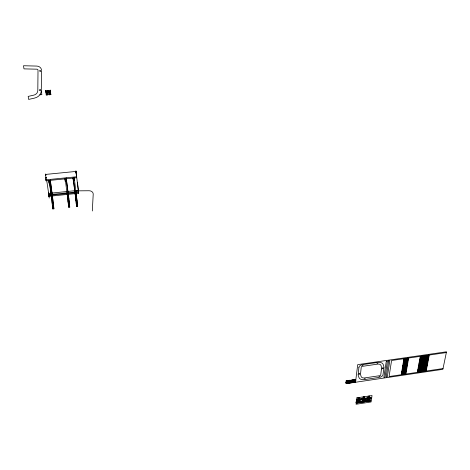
<?xml version="1.0" encoding="UTF-8"?>
<svg xmlns="http://www.w3.org/2000/svg" width="470" height="470" viewBox="0 0 470 470"><rect width="100%" height="100%" fill="white"/><g stroke="black" fill="none" stroke-linecap="round" stroke-linejoin="round"><path stroke-width="0.7" d="M369.919 398.137L370.295 397.92L369.972 398.037M369.608 400.558L369.931 400.44L369.567 400.669M364.867 398.877L365.261 398.713L364.902 398.766M359.832 399.471L360.214 399.494L359.826 399.653M92.314 210.977L93.213 194.198A4.218 3.413 -4.7 0 0 89.106 190.75L74.853 190.867M347.465 380.917L347.994 380.841L347.8 382.515L347.265 382.592C348.429 380.083 345.785 380.465 346.496 382.703L345.967 382.786C345.973 378.761 348.517 380.254 348.059 383.361L346.22 383.632L345.908 382.633M349.756 382.222L349.956 380.547L350.491 380.471L350.544 382.991L348.716 383.262C346.643 380.912 351.695 378.303 350.285 382.145L349.698 382.075L349.903 380.4L349.128 380.518L348.981 382.333L348.458 382.416L348.652 380.741L349.128 380.518M346.12 380.823L346.449 381.675L346.22 383.632M346.378 381.669L346.184 383.344L346.713 383.267L346.907 381.593L346.378 381.669L346.161 381.111L346.69 381.029M352.77 381.781L352.241 381.857L352.447 380.183L352.976 380.107L353.035 382.621L351.202 382.891C349.128 380.541 354.192 377.939 352.77 381.781L352.994 382.339L351.748 382.674L351.895 380.853L351.366 380.935L351.166 382.609L351.695 382.527M346.496 382.703L346.631 380.882M348.059 383.361L348.217 381.399L347.683 381.476L347.541 383.297L346.766 383.408L346.907 381.593M347.265 382.592L347.406 380.771M348.27 381.546L347.953 380.553M348.617 380.453L348.946 381.305L348.716 383.262M348.875 381.299L348.675 382.974L349.204 382.897L349.404 381.223L348.875 381.299L348.652 380.741M348.981 382.333L349.187 380.665M350.708 381.029L350.179 381.111L350.032 382.933L349.263 383.044L349.404 381.223M353.652 382.239L353.428 381.681C352.147 379.131 357.006 378.421 355.255 381.411L355.479 381.969L354.239 382.304L354.386 380.488L353.857 380.565L353.652 382.239L354.18 382.157M350.032 382.933L350.179 381.111M351.166 382.609L351.149 380.371L352.447 380.183M351.108 380.089L351.443 380.941L351.202 382.891M350.943 382.045L351.472 381.969L351.619 380.148M351.472 381.969L351.678 380.295M351.748 382.674L351.895 380.853M352.241 381.857L352.394 380.036M352.465 382.416L352.67 380.741L353.199 380.665M352.524 382.562L352.67 380.741M355.197 381.264L355.52 382.257L357.711 364.62L446.5 351.789L442.875 369.32L353.693 382.521L353.37 381.534M353.599 379.719L353.934 380.571L353.693 382.521M353.428 381.681L353.957 381.599L354.11 379.784L354.879 379.666L354.727 381.487L355.255 381.411M353.957 381.599L354.11 379.784M354.239 382.304L354.386 380.488M354.727 381.487L354.879 379.666M355.009 382.192L355.161 380.371L355.69 380.295L355.479 381.969M355.52 382.257L355.749 380.441M355.949 402.097L357.74 401.956L357.946 400.358L358.305 401.274L358.099 402.872L356.289 403.148L355.949 402.097L357.57 401.85L357.776 400.252L358.91 400.082L359.268 400.998L359.062 402.596L360.666 402.485L358.857 402.761L358.493 401.844L358.704 400.24L356.613 400.616L358.428 400.34L358.634 398.73L358.275 397.814L359.033 397.702L359.391 398.613L359.186 400.223L360.995 399.947L359.391 400.064L359.027 399.147L359.239 397.538L359.603 398.454L359.391 400.064M357.893 399.318L358.257 400.234L358.463 398.625L358.105 397.708L357.893 399.318L356.254 399.7L358.07 399.424L358.275 397.814M356.289 403.148L357.929 402.767L358.134 401.169L357.776 400.252M359.186 400.223L358.822 399.306L359.033 397.702M359.062 402.596L358.698 401.68L358.91 400.082M358.857 402.761L359.062 401.157L358.704 400.24M358.698 401.68L360.32 401.433L358.493 401.844M359.027 399.147L360.654 398.901L358.822 399.306M363.146 402.103L362.781 401.192L362.993 399.588L363.357 400.505L363.146 402.103L361.336 402.379L360.972 401.462L362.611 401.086L362.822 399.482L363.95 399.312L364.321 400.228L364.103 401.827L365.719 401.58L365.355 400.669L363.739 400.916L364.103 401.827M366.065 399.048L364.444 399.294L364.08 398.378L365.695 398.137L366.065 399.048L364.238 399.459L364.456 397.849L364.086 396.933L363.334 397.05L363.698 397.961L363.48 399.571L361.671 399.847L361.324 398.795L362.946 398.554L363.163 396.944L363.527 397.855L363.31 399.465L362.946 398.554M361.336 402.379L360.989 401.333M361.671 399.847L361.324 398.795M363.48 399.571L363.116 398.654L363.334 397.05M361.354 402.25L362.975 402.003L363.187 400.399L362.822 399.482M365.719 401.58L363.897 401.991L363.533 401.075L363.745 399.477L361.689 399.712M364.238 399.459L363.874 398.542L364.086 396.933M363.739 400.916L363.95 399.312M364.08 398.378L364.297 396.774L364.661 397.685L364.444 399.294M363.897 401.991L364.109 400.387L363.745 399.477M365.701 401.715L365.355 400.669M366.048 399.183L365.695 398.137M368.174 401.339L367.804 400.422L368.028 398.824L368.398 399.735L368.174 401.339L366.371 401.615L366.001 400.698L367.634 400.322L367.857 398.719L368.985 398.548L369.355 399.459L369.132 401.063L370.748 400.816L370.378 399.905L368.762 400.146L369.132 401.063M367.987 397.785L368.357 398.701L368.58 397.091L368.21 396.181L367.987 397.785L366.353 398.166L368.157 397.89L368.38 396.286L369.132 396.169L369.508 397.079L369.279 398.689L371.106 398.284L370.73 397.367L369.115 397.614L369.485 398.531L371.106 398.284M366.371 401.615L366.024 400.563M368.38 396.286L368.75 397.197L368.527 398.807L366.718 399.077L368.78 398.713L369.15 399.623L368.927 401.221L370.748 400.816M366.389 401.48L368.004 401.233L368.227 399.635L367.857 398.719M368.927 401.221L368.556 400.311L368.78 398.713M369.279 398.689L368.909 397.779L369.132 396.169M368.762 400.146L368.985 398.548M369.115 397.614L369.338 396.004L369.714 396.921L369.485 398.531M370.73 400.951L370.378 399.905M371.089 398.419L370.73 397.367M401.95 374.637L402.203 373.104L402.561 373.051L402.302 374.584M404.647 358.604L404.382 360.179L404.74 360.126L405.011 358.551M403.378 374.426L403.636 372.892L403.994 372.839L403.736 374.373M406.098 358.393L405.833 359.967L406.192 359.914L406.462 358.34M404.811 374.214L405.07 372.681L405.428 372.628L405.163 374.161M407.549 358.187L407.279 359.762L407.643 359.709L407.913 358.134M418.053 372.252L418.335 370.724L418.694 370.671L418.412 372.199M420.991 356.242L420.703 357.811L421.067 357.758L421.355 356.19M419.475 372.04L419.757 370.513L420.115 370.46L419.833 371.987M422.436 356.031L422.142 357.605L422.507 357.553L422.794 355.978M420.897 371.835L421.185 370.301L421.537 370.248L421.255 371.782M423.875 355.825L423.588 357.394L423.946 357.341L424.24 355.772M422.319 371.623L422.606 370.096L422.959 370.043L422.671 371.57M425.321 355.614L425.021 357.188L425.385 357.135L425.679 355.561M423.734 371.412L424.022 369.884L424.381 369.831L424.093 371.359M426.76 355.408L426.46 356.977L426.819 356.924L427.118 355.355M425.156 371.2L425.444 369.673L425.802 369.62L425.509 371.147M428.199 355.197L427.9 356.771L428.258 356.718L428.558 355.144M367.258 398.478L367.534 398.484M45.819 174.887C45.807 176.291 45.484 172.86 45.831 174.294M367.164 398.431L367.534 398.313M361.794 401.68L362.17 401.68L361.8 401.868M357.1 399.929C357.494 400.569 357.37 399.318 357.065 400.076M357.071 402.49L356.73 402.584L357.118 402.396M360.972 401.462L362.781 401.192M363.533 401.075L365.337 400.798M366.001 400.698L367.804 400.422M368.556 400.311L370.354 400.035M358.463 398.625L359.603 398.454M363.527 397.855L364.661 397.685M368.58 397.091L369.714 396.921M358.634 398.73L359.391 398.613M363.698 397.961L364.456 397.849M368.75 397.197L369.508 397.079M361.307 398.93L363.116 398.654M363.874 398.542L365.678 398.266M368.909 397.779L370.713 397.503M358.134 401.169L359.268 400.998M363.187 400.399L364.321 400.228M368.227 399.635L369.355 399.459M358.305 401.274L359.062 401.157M363.357 400.505L364.109 400.387M368.398 399.735L369.15 399.623M443.034 368.556L389.078 376.541L391.581 360.496L446.336 352.576M348.017 383.073L347.541 383.297M349.98 382.786L350.508 382.709M354.163 379.93L353.634 380.007L353.857 380.565M354.938 379.813L355.467 379.737M346.449 381.675L348.288 381.405M348.946 381.305L350.785 381.041L350.45 380.183M351.443 380.941L353.276 380.671L352.935 379.819M353.934 380.571L355.767 380.301L355.426 379.449M346.966 381.74L347.683 381.476M349.463 381.37L350.238 381.258M351.954 381L352.729 380.888M354.445 380.635L355.161 380.371M346.437 382.556L347.213 382.445M348.928 382.192L349.698 382.075M351.413 381.822L352.189 381.711M353.898 381.452L354.668 381.34M345.891 382.774L347.724 382.51M348.382 382.41L350.215 382.139L350.544 382.991M350.867 382.039L352.7 381.769L353.035 382.621M353.352 381.675L355.179 381.405M52.458 206.395L53.515 206.283L53.886 208.827L52.828 208.939L49.567 183.312M68.373 204.726L69.419 204.62L69.754 207.158L68.708 207.27L67.639 197.905M76.281 203.898L77.327 203.786L77.644 206.324L76.598 206.436L75.705 198.722M52.152 202.84L53.204 202.734L50.237 180.368M68.009 201.189L69.055 201.084L69.754 207.158M75.893 200.367L76.933 200.261M53.345 204.949L52.417 195.244L52.458 195.955M68.708 207.27L68.379 203.381M68.832 203.334L69.354 203.275L68.737 198.217M75.946 200.531L76.369 202.547M76.822 202.494L77.215 202.458M48.757 195.444L48.721 194.733L78.461 191.684L78.537 192.389L48.757 195.444L48.886 196.319L78.649 193.258L77.462 182.219L77.568 183.106M51.447 196.771L52.499 196.66M65.283 179.587L67.298 195.138L68.344 195.032L68.767 198.035M73.156 178.083L75.177 194.327L76.222 194.222M76.31 174.059L75.964 171.433L45.678 174.417L45.943 179.828L46.072 180.768L76.657 177.719L75.905 170.88L78.531 192.107L78.273 190.068M48.669 180.509L49.056 183.147L50.131 183.042L49.985 180.41M64.936 178.888L65.289 181.52L66.358 181.414L66.07 178.148M73.02 178.083L73.355 180.715L74.419 180.603L74.148 178.001M45.943 179.828L76.545 176.785L76.657 177.719M47.488 93.73L47.047 90.452L47.887 94.899L46.219 95.034L46.43 94.047M50.472 93.712L50.842 94.652L49.168 94.787L48.616 90.322L49.092 91.703M47.887 94.899L47.335 91.35L45.731 91.527L45.66 90.569L46.336 93.348M50.296 92.619L50.284 90.187L50.842 94.652M50.284 90.187L50.366 91.145L48.692 91.286L48.616 90.322M47.335 91.397L47.335 90.428M39.85 94.811L41.853 94.646L41.29 90.645L39.545 90.587L39.556 89.623L41.301 89.688L41.525 71.393L39.762 71.323L39.774 70.335L41.536 70.406A4.718 4.118 7.9 0 0 36.789 66.076L23.5 65.741L23.976 68.873L36.825 69.184A1.181 1.028 7.9 0 1 38.011 70.265L37.812 90.528A5.828 5.011 6.6 0 1 33.64 95.181L28.182 96.409L28.641 99.417L34.616 98.071A9.324 8.019 6.6 0 0 41.29 90.645M368.157 397.89L368.527 398.807M367.634 400.322L368.004 401.233M366.371 398.031L366.718 399.077M362.611 401.086L362.975 402.003M360.654 398.901L360.995 399.947M360.32 401.433L360.666 402.485M351.149 380.371L351.366 380.935M358.07 399.424L358.428 400.34M357.74 401.956L358.099 402.872M357.57 401.85L357.929 402.767M356.272 399.565L356.613 400.616M46.301 93.295L45.948 90.546M48.657 193.916L49.062 196.155L46.648 180.034M49.203 92.737L48.904 90.299M48.633 193.763L48.51 192.929L48.533 193.399L78.302 190.356L78.249 189.892M49.75 180.404L50.131 183.042M48.721 194.733L48.886 196.319M49.632 182.918L51.406 196.061M45.66 90.569L46.289 94.987M50.29 179.922L52.34 195.074M47.047 90.452L47.529 93.959M50.296 91.151L50.766 94.617M50.002 90.211L50.284 92.314M76.087 172.273L76.034 171.944L76.099 172.361M66.011 178.782L66.358 181.414M51.524 196.507L51.941 199.774M66.223 178.101L68.221 193.622M66.158 178.065L68.344 195.032M67.298 195.138L67.439 196.249M68.291 194.18L68.602 196.689M67.251 194.286L67.592 197.482M74.09 177.971L74.419 180.603M73.226 178.365L75.106 193.622M74.184 177.542L76.404 195.726M76.146 193.376L76.528 196.548M75.106 193.481L75.57 197.329M75.177 194.327L75.265 195.05M67.492 196.648L67.539 197.059M75.365 195.837L75.412 196.249M68.585 196.954L68.843 198.704M76.457 196.143L76.61 197.218M75.464 196.666L75.729 198.663M67.645 197.465L67.88 199.474M76.557 196.983L77.162 202.006M76.604 197.4L77.644 206.324M75.611 197.923L75.876 199.932M68.785 198.634L69.055 201.084M52.017 200.449L52.405 204.097M67.956 200.126L68.315 203.387M76.175 202.564L76.598 206.436M78.572 192.559L78.649 193.258M76.281 173.783L76.404 174.922M76.44 175.134L76.516 175.815M75.964 191.942L76.04 192.641M73.085 178.107L73.355 180.715M53.545 204.932L53.886 208.827M53.204 202.734L53.515 206.283M65.06 178.905L65.289 181.52M52.552 205.69L52.828 208.939M49.092 93.83L49.244 94.781L48.763 91.28M48.909 180.515L49.056 183.147M48.95 193.564L49.191 198.04M45.907 177.378L46.072 180.768M46.248 177.219L46.283 177.913M366.806 401.004L367.205 400.898L366.806 401.004M364.52 401.356L364.896 401.433L364.538 401.298M364.538 401.221L364.914 401.286L364.55 401.18M362.112 399.241L362.488 399.306L362.123 399.2M362.129 399.106L362.511 399.159L362.129 399.106M359.48 402.12L359.879 402.003L359.485 402.109M358.904 367.446L358.252 373.797L360.607 373.233L361.248 367.076A0.817 0.535 -21.7 0 1 362.106 366.383L377.627 364.132A4.066 2.65 -22.3 0 1 381.047 365.625L381.74 368.139L384.096 367.575L383.344 364.814A6.504 4.242 -22.3 0 0 377.874 362.411L377.751 363.275L377.005 363.38L377.128 362.523L363.081 364.555L362.969 365.413L362.217 365.525L362.329 364.661A3.266 2.144 -21.7 0 0 358.904 367.446M381.493 368.891L380.735 374.984A0.805 0.523 -22.3 0 1 379.889 375.665L364.567 377.921A4.048 2.632 -21.7 0 1 361.125 376.47L360.373 373.985L358.011 374.555L358.839 377.281A6.474 4.212 -21.7 0 0 364.344 379.596L364.456 378.761L365.196 378.65L365.084 379.49L378.902 377.445L379.026 376.611L379.766 376.499L379.643 377.334A3.225 2.08 -22.3 0 0 383.038 374.613L383.831 368.327L381.493 368.891M356.895 397.837L356.078 404.259L371.112 401.968L372.029 395.546L356.895 397.837M386.293 361.26L383.867 377.31L385.012 377.14L387.45 361.095L386.293 361.26M388.643 360.919L386.181 376.969L387.321 376.799L389.8 360.754L388.643 360.919M401.744 371.676L401.315 374.243L401.674 374.19L402.103 371.623L401.744 371.676M402.261 368.592L401.832 371.171L402.191 371.118L402.62 368.539L402.261 368.592M402.784 365.49L402.349 368.086L402.708 368.034L403.143 365.437L402.784 365.49M403.307 362.364L402.866 364.978L403.231 364.926L403.665 362.311L403.307 362.364M403.83 359.227L403.389 361.853L403.754 361.8L404.194 359.174L403.83 359.227M402.72 370.031L402.291 372.604L402.649 372.551L403.084 369.978L402.72 370.031M403.242 366.935L402.808 369.526L403.166 369.473L403.601 366.882L403.242 366.935M403.765 363.821L403.331 366.43L403.689 366.377L404.13 363.768L403.765 363.821M404.294 360.69L403.853 363.316L404.212 363.263L404.658 360.637L404.294 360.69M403.184 371.464L402.749 374.032L403.107 373.979L403.542 371.412L403.184 371.464M403.701 368.38L403.266 370.959L403.624 370.906L404.065 368.327L403.701 368.38M404.224 365.278L403.789 367.875L404.147 367.822L404.588 365.225L404.224 365.278M404.752 362.153L404.312 364.767L404.676 364.714L405.116 362.1L404.752 362.153M405.287 359.015L404.84 361.642L405.205 361.589L405.645 358.963L405.287 359.015M404.159 369.82L403.724 372.393L404.082 372.34L404.517 369.767L404.159 369.82M404.682 366.723L404.247 369.314L404.605 369.261L405.046 366.671L404.682 366.723M405.211 363.615L404.77 366.218L405.128 366.165L405.575 363.563L405.211 363.615M405.745 360.484L405.299 363.104L405.663 363.052L406.103 360.431L405.745 360.484M404.617 371.253L404.177 373.82L404.535 373.768L404.976 371.2L404.617 371.253M405.14 368.169L404.699 370.748L405.058 370.695L405.498 368.116L405.14 368.169M405.669 365.067L405.228 367.663L405.587 367.611L406.033 365.014L405.669 365.067M406.203 361.947L405.757 364.555L406.115 364.503L406.562 361.894L406.203 361.947M406.738 358.804L406.286 361.436L406.65 361.383L407.096 358.751L406.738 358.804M405.598 369.608L405.158 372.181L405.516 372.128L405.957 369.555L405.598 369.608M406.127 366.512L405.68 369.103L406.039 369.05L406.485 366.459L406.127 366.512M406.656 363.404L406.209 366.007L406.573 365.954L407.02 363.351L406.656 363.404M407.19 360.273L406.744 362.893L407.108 362.84L407.555 360.22L407.19 360.273M406.051 371.041L405.61 373.609L405.968 373.556L406.409 370.989L406.051 371.041M406.579 367.957L406.139 370.536L406.497 370.483L406.938 367.904L406.579 367.957M407.114 364.855L406.668 367.452L407.026 367.399L407.472 364.802L407.114 364.855M407.649 361.736L407.196 364.344L407.561 364.297L408.007 361.683L407.649 361.736M408.189 358.592L407.737 361.224L408.095 361.171L408.548 358.539L408.189 358.592M417.906 369.297L417.436 371.858L417.789 371.805L418.259 369.244L417.906 369.297M418.464 366.212L417.995 368.791L418.353 368.738L418.823 366.159L418.464 366.212M419.034 363.116L418.559 365.707L418.917 365.654L419.393 363.063L419.034 363.116M419.604 359.997L419.128 362.605L419.487 362.552L419.963 359.944L419.604 359.997M420.18 356.859L419.698 359.485L420.057 359.433L420.538 356.806L420.18 356.859M418.899 367.652L418.429 370.225L418.782 370.172L419.258 367.599L418.899 367.652M419.469 364.561L418.993 367.146L419.352 367.094L419.822 364.509L419.469 364.561M420.039 361.454L419.557 364.056L419.916 364.003L420.397 361.401L420.039 361.454M420.609 358.322L420.133 360.942L420.491 360.889L420.973 358.275L420.609 358.322M419.328 369.085L418.858 371.647L419.211 371.594L419.687 369.032L419.328 369.085M419.898 366.007L419.422 368.586L419.781 368.533L420.256 365.954L419.898 366.007M420.468 362.905L419.992 365.501L420.35 365.448L420.826 362.852L420.468 362.905M421.044 359.785L420.562 362.399L420.92 362.346L421.402 359.732L421.044 359.785M421.619 356.648L421.138 359.274L421.496 359.221L421.978 356.595L421.619 356.648M420.327 367.44L419.851 370.013L420.209 369.961L420.685 367.387L420.327 367.44M420.897 364.35L420.421 366.941L420.779 366.888L421.255 364.297L420.897 364.35M421.473 361.242L420.991 363.845L421.349 363.792L421.831 361.189L421.473 361.242M422.048 358.116L421.566 360.737L421.925 360.684L422.413 358.064L422.048 358.116M420.756 368.874L420.28 371.441L420.632 371.388L421.114 368.821L420.756 368.874M421.326 365.795L420.85 368.374L421.202 368.321L421.684 365.742L421.326 365.795M421.901 362.693L421.42 365.29L421.778 365.237L422.26 362.64L421.901 362.693M422.477 359.579L421.995 362.188L422.354 362.135L422.841 359.527L422.477 359.579M423.059 356.442L422.577 359.068L422.935 359.015L423.423 356.389L423.059 356.442M421.755 367.235L421.273 369.802L421.631 369.749L422.113 367.182L421.755 367.235M422.33 364.144L421.849 366.729L422.207 366.676L422.689 364.091L422.33 364.144M422.906 361.036L422.424 363.633L422.783 363.586L423.264 360.984L422.906 361.036M423.488 357.905L423 360.525L423.358 360.472L423.846 357.858L423.488 357.905M422.178 368.662L421.702 371.23L422.054 371.177L422.536 368.615L422.178 368.662M422.753 365.584L422.272 368.163L422.63 368.11L423.112 365.531L422.753 365.584M423.335 362.488L422.847 365.078L423.206 365.026L423.693 362.435L423.335 362.488M423.916 359.368L423.429 361.976L423.787 361.923L424.275 359.315L423.916 359.368M424.504 356.231L424.011 358.857L424.369 358.804L424.862 356.178L424.504 356.231M423.182 367.023L422.7 369.596L423.053 369.543L423.535 366.97L423.182 367.023M423.758 363.933L423.276 366.518L423.629 366.465L424.116 363.88L423.758 363.933M424.339 360.825L423.852 363.428L424.21 363.375L424.698 360.772L424.339 360.825M424.927 357.699L424.439 360.314L424.798 360.261L425.285 357.647L424.927 357.699M423.605 368.457L423.123 371.018L423.476 370.965L423.958 368.404L423.605 368.457M424.181 365.378L423.699 367.951L424.052 367.904L424.539 365.325L424.181 365.378M424.762 362.276L424.275 364.873L424.633 364.82L425.121 362.223L424.762 362.276M425.35 359.162L424.862 361.771L425.221 361.718L425.708 359.109L425.35 359.162M425.943 356.025L425.45 358.651L425.808 358.598L426.302 355.972L425.943 356.025M424.604 366.812L424.116 369.385L424.475 369.332L424.962 366.759L424.604 366.812M425.186 363.721L424.698 366.312L425.056 366.259L425.544 363.674L425.186 363.721M425.773 360.613L425.285 363.216L425.638 363.163L426.131 360.566L425.773 360.613M426.366 357.488L425.873 360.108L426.231 360.055L426.725 357.441L426.366 357.488M425.027 368.245L424.539 370.806L424.892 370.754L425.379 368.192L425.027 368.245M425.609 365.166L425.121 367.746L425.473 367.693L425.967 365.114L425.609 365.166M426.196 362.07L425.703 364.661L426.061 364.608L426.554 362.018L426.196 362.07M426.784 358.951L426.29 361.559L426.648 361.506L427.148 358.898L426.784 358.951M427.383 355.814L426.883 358.44L427.242 358.387L427.741 355.767L427.383 355.814M426.031 366.606L425.538 369.173L425.896 369.12L426.384 366.553L426.031 366.606M426.613 363.516L426.126 366.101L426.478 366.048L426.971 363.463L426.613 363.516M427.207 360.408L426.713 363.01L427.071 362.957L427.565 360.355L427.207 360.408M427.8 357.282L427.306 359.897L427.659 359.844L428.158 357.229L427.8 357.282M426.449 368.034L425.961 370.601L426.314 370.548L426.801 367.987L426.449 368.034M427.036 364.955L426.543 367.534L426.901 367.481L427.389 364.902L427.036 364.955M427.624 361.859L427.13 364.45L427.488 364.403L427.982 361.806L427.624 361.859M428.223 358.745L427.724 361.354L428.082 361.301L428.581 358.692L428.223 358.745M428.816 355.608L428.317 358.234L428.675 358.181L429.18 355.555L428.816 355.608"/></g></svg>
